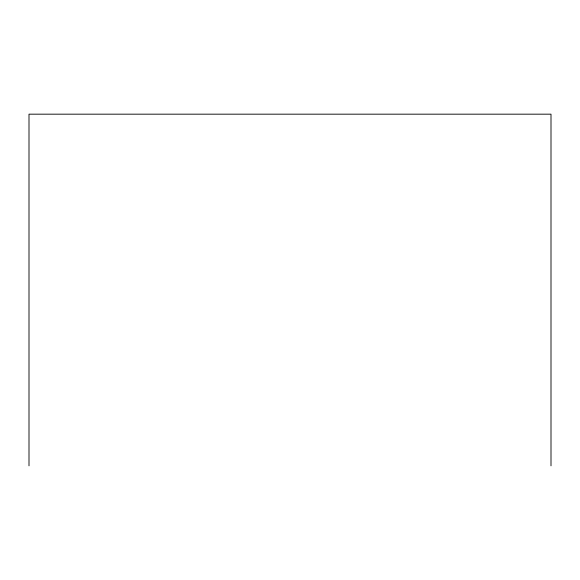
<?xml version="1.0" encoding="UTF-8"?>
<svg xmlns="http://www.w3.org/2000/svg" width="580" height="580" viewBox="0 0 580 580"><rect width="100%" height="100%" fill="white"/><g stroke="black" fill="none" stroke-linecap="round" stroke-linejoin="round"><path stroke-width="0.87" d="M551 465.827L551 114.173L29 114.173L29 465.827"/></g></svg>
